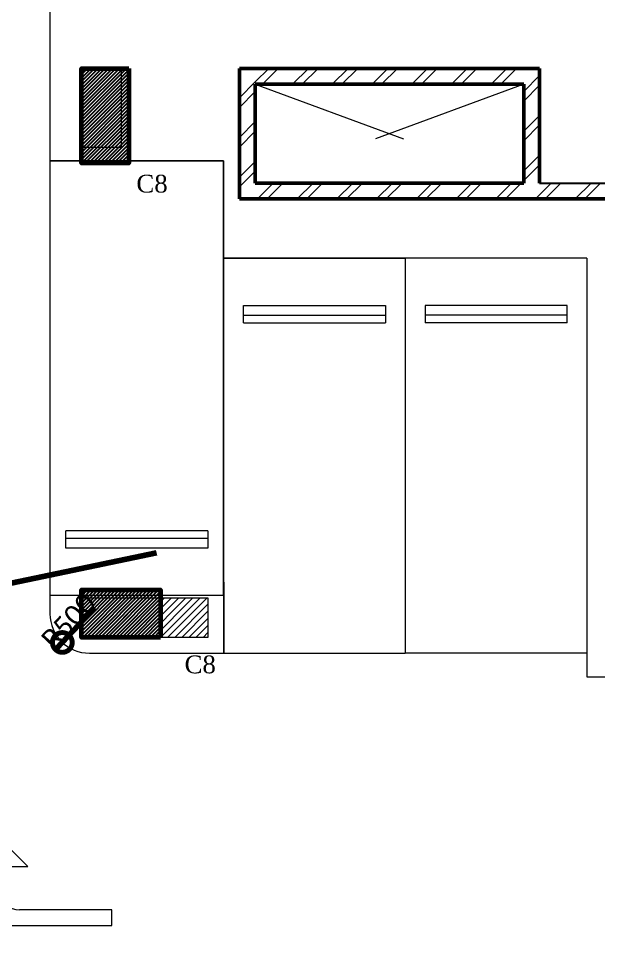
# Model space of a CAD drawing. Header units: millimetres. Extents: x -967280 to 3852, y 2833 to 1955156.
# Drawn here: x -953043 to -945700, y 484589 to 496368 of the extents above; entities that cross this region are included whole.
import ezdxf
from ezdxf.enums import TextEntityAlignment as Align

# ---------------------------------------------------------------- set-up
doc = ezdxf.new("R2010")
doc.units = ezdxf.units.MM
doc.header["$LTSCALE"] = 1000
doc.header["$PDMODE"] = 35
doc.header["$PDSIZE"] = 25
doc.linetypes.add('HRZN_Line-Ptrn-Abov', pattern=[4, 2, -2])
doc.linetypes.add('HRZN_Line-Ptrn-Sold', pattern=[9144001.0, 9144000.0, -1])
for name, color, linetype, lineweight in [('A-COLS', 8, 'HRZN_Line-Ptrn-Sold', 18), ('A-CONTOUR', 3, 'Continuous', 13), ('A-DASH', 21, 'HRZN_Line-Ptrn-Abov', 18), ('A-DIM', 7, 'Continuous', 13), ('A-FLOR-PATT', 1, 'Continuous', 13), ('A-TONE', 40, 'HRZN_Line-Ptrn-Sold', 35), ('A-WALL', 8, 'HRZN_Line-Ptrn-Sold', 50), ('C-PKNG', 1, 'Continuous', 13), ('S - column', 6, 'Continuous', 60)]:
    doc.layers.add(name, color=color, linetype=linetype, lineweight=lineweight)
doc.layers.add('ARCH', color=8, linetype='Continuous')
doc.layers.add('S - col hach', color=1, linetype='Continuous')
doc.styles.add('ASD', font='times.ttf')
doc.styles.add('Calibri_1', font='calibri.ttf', dxfattribs={"height": 250})
doc.dimstyles.new('HRZN_Dimn-Radl', dxfattribs={"dimscale": 304.8, "dimtxt": 294.337106, "dimasz": 1.64042, "dimexe": 0.787402, "dimexo": 0, "dimgap": 0, "dimtad": 1, "dimjust": 3, "dimdec": 0, "dimzin": 0, "dimdsep": 46, "dimtxsty": 'Calibri_1', "dimblk1": 'DOTSMALL', "dimblk2": 'DOTSMALL', "dimsah": 1, "dimcen": 0.09, "dimdle": 0.328084, "dimazin": 0, "dimtfac": 1, "dimtdec": 4, "dimtix": 1, "dimtmove": 0, "dimatfit": 2, "dimfxl": 1, "dimtvp": 1, "dimtolj": 1, "dimtzin": 0, "dimarcsym": 2})
pattern_1 = [(45, (6650, -35800), (-251.447, 251.447), []), (45, (6650, -35419), (-251.447, 251.447), [])]
pattern_2 = [(225, (-217548.73, -1233776.03), (44.9012806, -44.9012806), [])]
pattern_3 = [(45, (-223648.726, -1233952.032), (-22.4506403, 22.4506403), [])]

# ---------------------------------------------------------------- blocks, each defined once
blk = doc.blocks.new('ParkingSpace_WheelStop - 5500 x 2200-3733816-BASEMENT 01 FLOOR FFL_1_')
at = {"layer": 'C-PKNG'}
for p, q in [((250, 5500), (250, 0)), ((2450, 0), (2450, 5500)), ((2450, 0), (2450, 4100)), ((450, 720), (450, 820)), ((2250, 820), (450, 820)), ((450, 600), (450, 720)), ((2250, 720), (450, 720)), ((2250, 820), (2250, 720)), ((2250, 720), (2250, 600)), ((2250, 600), (450, 600))]:
    blk.add_line(p, q, dxfattribs=at)
blk = doc.blocks.new('Direction Arrows - Straight _ Turn - Direction Arrows - Straight _ Turn-3737421-BASEMENT 01 FLOOR FFL_1_')
at = {"layer": 'A-CONTOUR'}
for p, q in [((48, 0), (-152, 0)), ((-152, 0), (-152, -1169)), ((48, -2950), (48, 0)), ((-702, -1067), (-1252, -1618)), ((-702, -1383), (-702, -1067)), ((-102, -1464), (-102, -2950)), ((-1252, -1618), (-702, -2168)), ((-702, -2168), (-702, -1788)), ((-102, -2950), (-402, -2950)), ((-402, -2950), (-27, -5000)), ((-27, -5000), (348, -2950)), ((348, -2950), (48, -2950))]:
    blk.add_line(p, q, dxfattribs=at)
for centre, radius, start, end in [((-469, -1169), 316, 222.6213, 360), ((-648, -1169), 621, 265.0874, 331.6719)]:
    blk.add_arc(centre, radius, start, end, dxfattribs=at)
blk = doc.blocks.new('_DotSmall')
at = {"color": 0, "linetype": 'ByBlock', "const_width": 0.5}
blk.add_lwpolyline([(-0.0625, 0, 1), (0.0625, 0, 1)], format="xyb", close=True, dxfattribs=at)
blk = doc.blocks.new('*D1930')
at = {"layer": 'A-DIM', "color": 0, "lineweight": -2, "transparency": 16777216}
blk.add_line((15548, -33430), (9234, -34745), dxfattribs=at)
at = {"layer": 'Defpoints', "color": 0, "lineweight": 106, "transparency": 16777216}
for p in [(15450, -33450), (9331, -34725)]:
    blk.add_point(p, dxfattribs=at)
at = {"layer": 'A-DIM', "color": 0, "lineweight": -2, "transparency": 16777216, "xscale": 500.0000000000001, "yscale": 500.0000000000001, "zscale": 500.0000000000001, "rotation": 191.7704536259065}
blk.add_blockref('_DotSmall', (9331, -34725), dxfattribs=at)
at = {"layer": 'A-DIM', "color": 0, "transparency": 16777216, "insert": (12365, -33962), "char_height": 250, "width": 972.76, "attachment_point": 5, "rotation": 11.7705, "style": 'Calibri_1'}
blk.add_mtext('\\A1;R6250', dxfattribs=at)
blk = doc.blocks.new('*D1932')
at = {"layer": 'A-DIM', "color": 0, "lineweight": -2, "transparency": 16777216}
blk.add_line((14769, -34127), (14288, -34637), dxfattribs=at)
at = {"layer": 'Defpoints', "color": 0, "lineweight": 106, "transparency": 16777216}
for p in [(14700, -34200), (14357, -34564)]:
    blk.add_point(p, dxfattribs=at)
at = {"layer": 'A-DIM', "color": 0, "lineweight": -2, "transparency": 16777216, "xscale": 500.0000000000001, "yscale": 500.0000000000001, "zscale": 500.0000000000001, "rotation": 226.6815842426447}
blk.add_blockref('_DotSmall', (14357, -34564), dxfattribs=at)
at = {"layer": 'A-DIM', "color": 0, "transparency": 16777216, "insert": (14435, -34294), "char_height": 250, "width": 729.57, "attachment_point": 5, "rotation": 46.6816, "style": 'Calibri_1'}
blk.add_mtext('\\A1;R500', dxfattribs=at)
blk = doc.blocks.new('ParkingSpace_WheelStop - 5000 x 2300-V62-BASEMENT 01 FLOOR FFL_1_')
at = {"layer": 'C-PKNG'}
for p, q in [((200, 0), (200, -5000)), ((2500, 0), (2500, -5000)), ((450, -720), (450, -600)), ((450, -600), (2250, -600)), ((2250, -600), (2250, -720)), ((450, -820), (450, -720)), ((450, -720), (2250, -720)), ((450, -820), (2250, -820)), ((2250, -720), (2250, -820)), ((200, -5000), (2500, -5000))]:
    blk.add_line(p, q, dxfattribs=at)
blk.add_lwpolyline([(200, 0), (2500, 0)], dxfattribs=at)
blk = doc.blocks.new('A$Ca5ad4f3b')
at = {"layer": 'S - col hach'}
h = blk.add_hatch(dxfattribs=at)
h.set_pattern_fill('ANSI31', color=256, scale=10)
h.set_pattern_definition(pattern_3)
h.paths.add_polyline_path([(9100, -19300), (9100, -18100), (8500, -18100), (8500, -19300)])
h = blk.add_hatch(dxfattribs=at)
h.set_pattern_fill('ANSI31', color=256, scale=10)
h.set_pattern_definition(pattern_3)
h.paths.add_polyline_path([(9500, -25300), (9500, -24700), (8500, -24700), (8500, -25300)])
at = {"layer": 'S - column'}
for points in [[(9100, -18100), (9100, -19300), (8500, -19300), (8500, -18100)], [(9500, -25300), (8500, -25300), (8500, -24700), (9500, -24700)]]:
    blk.add_lwpolyline(points, close=True, dxfattribs=at)
at = {"ltscale": 6, "style": 'ASD'}
for p in [(9393, -19558), (10003, -25642)]:
    blk.add_text('C8', height=225, dxfattribs=at).set_placement(p, align=Align.MIDDLE_CENTER)
blk = doc.blocks.new('A$Cd2541b88')
at = {"layer": 'A-COLS'}
h = blk.add_hatch(dxfattribs=at)
h.set_pattern_fill('ANSI31', color=4, scale=20, angle=180)
h.set_pattern_definition(pattern_2)
h.paths.add_polyline_path([(15099.99625, -28299.99984), (15099.99625, -27299.99984), (14599.99625, -27299.99984), (14599.99625, -28299.99984)])
h = blk.add_hatch(dxfattribs=at)
h.set_pattern_fill('ANSI31', color=4, scale=20, angle=180)
h.set_pattern_definition(pattern_2)
h.paths.add_polyline_path([(16199.99625, -34499.99984), (16199.99625, -33999.99984), (14599.99625, -33999.99984), (14599.99625, -34499.99984)])
at = {"layer": 'A-TONE', "linetype": 'Continuous', "lineweight": 13}
h = blk.add_hatch(dxfattribs=at)
h.set_pattern_fill('FP_2', color=4, style=0, pattern_type=2)
h.set_pattern_definition(pattern_1)
h.paths.add_polyline_path([(16800, -28749.99984), (16800, -27299.99984), (16600, -27299.99984), (16600, -28749.99984)])
h = blk.add_hatch(dxfattribs=at)
h.set_pattern_fill('FP_2', color=4, style=0, pattern_type=2)
h.set_pattern_definition(pattern_1)
h.paths.add_polyline_path([(20200, -27499.99984), (20200, -27299.99984), (16800, -27299.99984), (16800, -27499.99984), (18335.95293, -27499.99984)])
h = blk.add_hatch(dxfattribs=at)
h.set_pattern_fill('FP_2', color=4, style=0, pattern_type=2)
h.set_pattern_definition(pattern_1)
h.paths.add_polyline_path([(20400, -28749.99984), (20400, -27299.99984), (20200, -27299.99984), (20200, -28749.99984)])
h = blk.add_hatch(dxfattribs=at)
h.set_pattern_fill('FP_2', color=4, style=0, pattern_type=2)
h.set_pattern_definition(pattern_1)
h.paths.add_polyline_path([(22200, -28949.99984), (22200, -28749.99984), (16600, -28749.99984), (16600, -28949.99984), (18335.95293, -28949.99984)])
at = {"color": 4}
blk.add_line((20400, -28749.99984), (22200, -28749.99984), dxfattribs=at)
at = {"layer": 'A-COLS', "color": 4}
for points in [[(15099.99625, -27299.99984), (15099.99625, -28299.99984), (14599.99625, -28299.99984), (14599.99625, -27299.99984)], [(16199.99625, -34499.99984), (14599.99625, -34499.99984), (14599.99625, -33999.99984), (16199.99625, -33999.99984)]]:
    blk.add_lwpolyline(points, close=True, dxfattribs=at)
at = {"layer": 'A-DASH', "color": 4}
for p, q in [((20200, -27499.99984), (16800, -28749.99984)), ((16800, -27499.99984), (20200, -28749.99984))]:
    blk.add_line(p, q, dxfattribs=at)
at = {"layer": 'A-FLOR-PATT', "color": 4}
for p, q in [((14200, -20499.99984), (14200, -28470.44942)), ((14200, -28470.44942), (15100, -28470.44942)), ((15100, -28470.44942), (16400, -28470.44942)), ((16400, -28470.44942), (16400, -29699.99984)), ((14200, -33799.99984), (14200, -34199.99984)), ((16404.55514, -34699.99984), (16404.55514, -33799.99984)), ((16404.55514, -33970.44942), (14200, -33970.44942)), ((14700, -34699.99984), (16404.55514, -34699.99984)), ((21000, -34999.99984), (31262.34912, -34999.99984))]:
    blk.add_line(p, q, dxfattribs=at)
for points in [[(21000, -29699.99984), (16400, -29699.99984), (16400, -28470.44942), (14200, -28470.44942)], [(21000, -29699.99984), (21000, -34999.99984)]]:
    blk.add_lwpolyline(points, dxfattribs=at)
blk.add_arc((14700, -34199.99984), 500, 180, 270, dxfattribs=at)
at = {"layer": 'A-WALL', "color": 4}
for p, q in [((16600, -27299.99984), (16600, -28949.99984)), ((20400, -27299.99984), (16600, -27299.99984)), ((20400, -28749.99984), (20400, -27299.99984)), ((16800, -28749.99984), (16800, -27499.99984)), ((16800, -27499.99984), (20200, -27499.99984)), ((20200, -27499.99984), (20200, -28749.99984)), ((20200, -28749.99984), (16800, -28749.99984)), ((16600, -28949.99984), (22199.99625, -28949.99984))]:
    blk.add_line(p, q, dxfattribs=at)
at = {"layer": 'A-CONTOUR', "color": 4, "rotation": 270}
blk.add_blockref('Direction Arrows - Straight _ Turn - Direction Arrows - Straight _ Turn-3737421-BASEMENT 01 FLOOR FFL_1_', (14985.586, -38099.99984), dxfattribs=at)
at = {"layer": 'A-DIM', "color": 4}
blk.add_blockref('A$Ca5ad4f3b', (6100, -9199.99984), dxfattribs=at)
at = {"layer": 'ARCH', "color": 4}
blk.add_blockref('ParkingSpace_WheelStop - 5000 x 2300-V62-BASEMENT 01 FLOOR FFL_1_', (16200, -29699.99984), dxfattribs=at)
at = {"layer": 'ARCH', "color": 4, "xscale": -1}
blk.add_blockref('ParkingSpace_WheelStop - 5000 x 2300-V62-BASEMENT 01 FLOOR FFL_1_', (21200, -29699.99984), dxfattribs=at)
at = {"layer": 'C-PKNG', "color": 4}
blk.add_blockref('ParkingSpace_WheelStop - 5500 x 2200-3733816-BASEMENT 01 FLOOR FFL_1_', (13950, -33970.44942), dxfattribs=at)
at = {"layer": 'A-DIM', "color": 4}
for center, mpoint, picture, middle in [((15450, -33449.99984), (9331.42054, -34724.9451), '*D1930', (12364.5837, -33962.08866)), ((14700, -34199.99984), (14356.97388, -34563.77599), '*D1932', (14435.30428, -34294.02046))]:
    dim = blk.add_radius_dim(center=center, mpoint=mpoint, dimstyle='HRZN_Dimn-Radl', override={"dimpost": 'R<>'}, dxfattribs=at)
    dim.commit()
    dim.dimension.update_dxf_attribs({"geometry": picture, "text_midpoint": middle})

msp = doc.modelspace()

# ---------------------------------------------------------------- block references
at = {"layer": 'ARCH', "lineweight": 106, "ltscale": 30}
msp.add_blockref('A$Cd2541b88', (-966846.1, 523037.4), dxfattribs=at)

doc.saveas('drawing.dxf')
